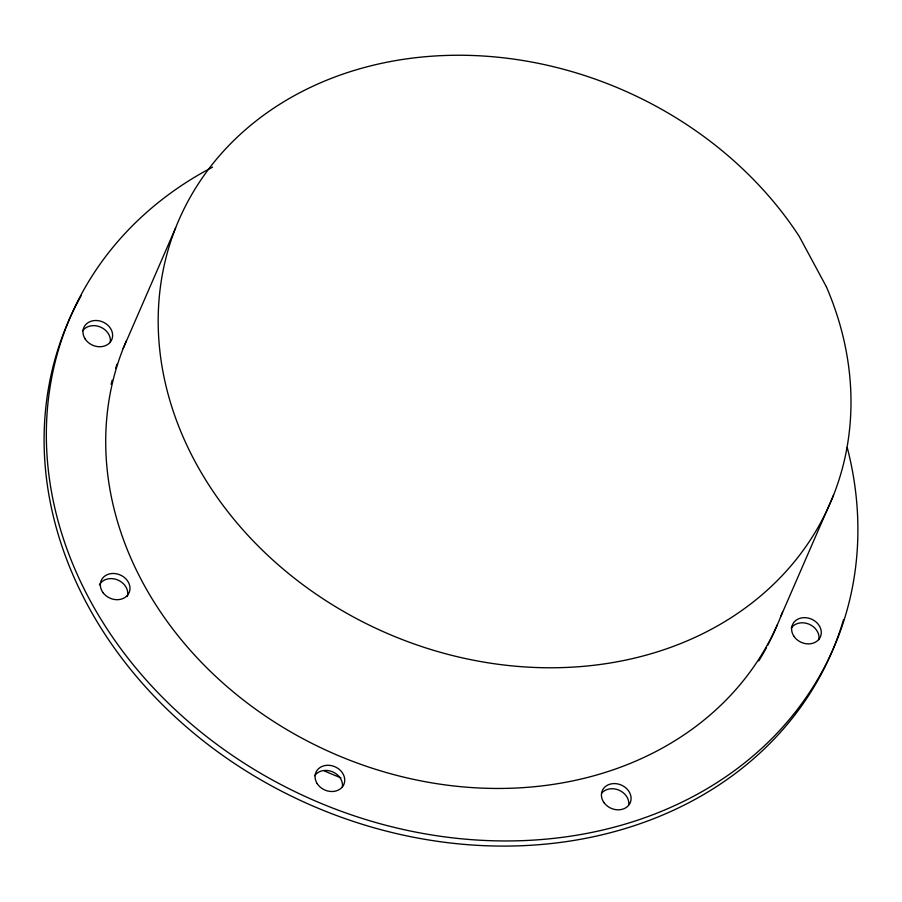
<?xml version="1.0" encoding="UTF-8"?>
<svg xmlns="http://www.w3.org/2000/svg" width="902" height="902" viewBox="0 0 902 902"><rect width="100%" height="100%" fill="white"/><g stroke="black" fill="none" stroke-linecap="round" stroke-linejoin="round"><path stroke-width="1.35" d="M123.157 348.578L175.631 227.89M781.076 615.818L833.549 495.142M766.497 647.568A355.106 296.127 23.5 0 1 758.774 660.895M111.104 384.353A355.106 296.127 23.5 0 1 112.164 380.272M115.738 368.163A355.106 296.127 23.5 0 1 117.068 364.183M777.287 624.827A355.106 296.127 23.5 0 1 767.805 645.088M843.562 619.629A415.991 346.887 23.5 0 1 315.305 807.053A415.991 346.887 23.5 0 1 81.248 295.529M601.713 793.117A15.221 12.696 23.5 0 1 618.851 790.107A15.221 12.696 23.5 0 1 628.818 804.483M99.367 584.834A15.221 12.696 23.5 0 1 117.767 579.986A15.221 12.696 23.5 0 1 127.329 596.56M791.223 628.074A15.221 12.696 23.5 0 1 809.049 624.184A15.221 12.696 23.5 0 1 818.869 639.665M314.697 775.697A15.221 12.696 23.5 0 1 332.511 771.796A15.221 12.696 23.5 0 1 342.332 787.288M82.578 330.921A15.221 12.696 23.5 0 1 100.404 327.02A15.221 12.696 23.5 0 1 110.224 342.512M847.26 447.561A415.991 346.887 23.5 0 1 596.402 831.452A415.991 346.887 23.5 0 1 95.533 610.169A415.991 346.887 23.5 0 1 212.534 167.141M782.575 611.928A355.106 296.127 23.5 0 1 341.26 756.823A355.106 296.127 23.5 0 1 126.348 340.855M340.979 777.828A355.106 296.127 23.5 0 1 324.122 770.815M826.356 286.746L799.183 236.301A355.106 296.127 23.5 0 0 209.523 167.941A355.106 296.127 23.5 0 0 474.847 660.478A355.106 296.127 23.5 0 0 826.356 286.746M604.227 802.938A15.221 12.696 23.5 0 0 629.81 803.592A15.221 12.696 23.5 0 0 614.702 783.579A15.221 12.696 23.5 0 0 604.227 802.938M103.144 592.817A15.221 12.696 23.5 0 0 128.715 593.471A15.221 12.696 23.5 0 0 113.607 573.469A15.221 12.696 23.5 0 0 103.144 592.817M793.715 635.978A15.221 12.696 23.5 0 0 819.422 638.605A15.221 12.696 23.5 0 0 806.185 617.735A15.221 12.696 23.5 0 0 793.715 635.978M317.177 783.601A15.221 12.696 23.5 0 0 342.884 786.228A15.221 12.696 23.5 0 0 329.658 765.358A15.221 12.696 23.5 0 0 317.177 783.601M85.059 338.825A15.221 12.696 23.5 0 0 110.777 341.452A15.221 12.696 23.5 0 0 97.54 320.582A15.221 12.696 23.5 0 0 85.059 338.825"/></g></svg>
